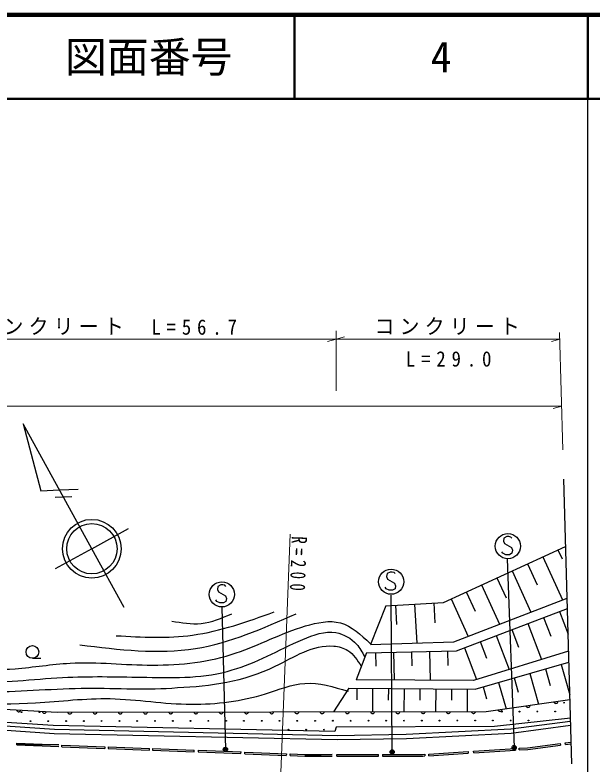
# Model space of a CAD drawing. Units: millimetres, scale not verified. Extents: x 40000 to 680000, y 20000 to 380000.
# Drawn here: x 510670 to 579500, y 290679 to 380000 of the extents above; entities that cross this region are included whole.
import ezdxf
from ezdxf.enums import TextEntityAlignment as Align

# ---------------------------------------------------------------- set-up
doc = ezdxf.new("R2010")
doc.units = ezdxf.units.MM
doc.header["$LTSCALE"] = 1000
for name, color, linetype, lineweight in [('M-BGD', 7, 'Continuous', 25), ('M-BMK-SRVR', 3, 'Continuous', 25), ('M-STR-HTXT', 7, 'Continuous', 13), ('M-STR-STRC', 7, 'Continuous', 25), ('M-TTL', 2, 'Continuous', 140), ('M-TTL-BAND', 7, 'Continuous', 25), ('M-TTL-LINE', 7, 'Continuous', 50)]:
    doc.layers.add(name, color=color, linetype=linetype, lineweight=lineweight)
doc.layers.add('M-TTL-TXT', color=7, linetype='Continuous')
doc.styles.add('ＭＳ ゴシック', font='')
doc.styles.get('ＭＳ ゴシック').set_extended_font_data('MS Gothic')

msp = doc.modelspace()

# ---------------------------------------------------------------- linework, layer by layer
at = {"layer": 'M-BGD'}
for p, q in [((575441, 316214), (575933, 315140)), ((573618, 315380), (575964, 310256)), ((571795, 314545), (572943, 312038)), ((569972, 313710), (572218, 308805)), ((568149, 312876), (569247, 310478)), ((566326, 312041), (568472, 307354)), ((564503, 311206), (565551, 308918)), ((562680, 310371), (564726, 305904)), ((554894, 309561), (553061, 304913)), ((556040, 309627), (556171, 307323)), ((558331, 309758), (558598, 305095)), ((560623, 309889), (560758, 307529)), ((575616, 308872), (576646, 306169)), ((571839, 307432), (573475, 303140)), ((573727, 308152), (574570, 305943)), ((569950, 306712), (570744, 304629)), ((568061, 305992), (569601, 301953)), ((566173, 305272), (566918, 303316)), ((552602, 303931), (551358, 300723)), ((553676, 303957), (553716, 302334)), ((555824, 304009), (555904, 300701)), ((557971, 304062), (558012, 302376)), ((560119, 304114), (560202, 300681)), ((562266, 304166), (562309, 302419)), ((564284, 304553), (565727, 300767)), ((512748, 303285), (513748, 303285)), ((573947, 302015), (574508, 300060)), ((575809, 302550), (576850, 298925)), ((572084, 301481), (573134, 297826)), ((568360, 300411), (569262, 297269)), ((570222, 300946), (570710, 299247)), ((550507, 299740), (548674, 296902)), ((551448, 299732), (551436, 298319)), ((553331, 299716), (553306, 296908)), ((555213, 299700), (555201, 298305)), ((557095, 299683), (557071, 296913)), ((558978, 299667), (558966, 298291)), ((560860, 299650), (560836, 296917)), ((562742, 299634), (562731, 298277)), ((564625, 299618), (564601, 296922)), ((566497, 299877), (566911, 298433)), ((510884, 293152), (515896, 292958)), ((575700, 293125), (575726, 292926)), ((576311, 293204), (576988, 293291)), ((576336, 293005), (576311, 293204)), ((576336, 293005), (577014, 293093)), ((510876, 292952), (515888, 292759)), ((516250, 292745), (516258, 292944)), ((516250, 292745), (521384, 292547)), ((516258, 292944), (521391, 292746)), ((521391, 292746), (521384, 292547)), ((521776, 292732), (521768, 292532)), ((521768, 292532), (526712, 292341)), ((521776, 292732), (526720, 292541)), ((526712, 292341), (526720, 292541)), ((527082, 292527), (527074, 292327)), ((527074, 292327), (532049, 292135)), ((527082, 292527), (532057, 292335)), ((532049, 292135), (532057, 292335)), ((532532, 292317), (532524, 292117)), ((532524, 292117), (537627, 291920)), ((532532, 292317), (537634, 292120)), ((537627, 291920), (537634, 292120)), ((538079, 291903), (538087, 292103)), ((538087, 292103), (543039, 291912)), ((560017, 291872), (564722, 292172)), ((564722, 292172), (564734, 291972)), ((565378, 292214), (570388, 292533)), ((565390, 292014), (565378, 292214)), ((565390, 292014), (570388, 292333)), ((570388, 292533), (570388, 292333)), ((570818, 292360), (570805, 292560)), ((538079, 291903), (543032, 291712)), ((543039, 291912), (543032, 291712)), ((543507, 291694), (543514, 291894)), ((548496, 291826), (545255, 291626)), ((549061, 291826), (554014, 291826)), ((549061, 291626), (549061, 291826)), ((549061, 291626), (554014, 291626)), ((554014, 291626), (554014, 291826)), ((554489, 291826), (554489, 291626)), ((559565, 291844), (559577, 291644)), ((560030, 291673), (560017, 291872)), ((560030, 291673), (564734, 291972))]:
    msp.add_line(p, q, dxfattribs=at)
for points in [[(554894, 309561), (561769, 309954), (576352, 316632)], [(553061, 304913), (563012, 305240), (576525, 310473)], [(552602, 303931), (563340, 304193), (576560, 309232)], [(576704, 304129), (565369, 300657), (551358, 300723)], [(550507, 299740), (565566, 299609), (576741, 302817)], [(491217, 298235), (515704, 296860), (566875, 296925), (576866, 298363)], [(571623, 297608), (571651, 297552), (571688, 297507), (571745, 297464), (571799, 297442), (571861, 297430), (571940, 297442), (571997, 297470), (572042, 297507), (572084, 297564), (572107, 297617), (572118, 297680)], [(574953, 298088), (574982, 298031), (575018, 297986), (575075, 297944), (575129, 297921), (575191, 297910), (575270, 297921), (575327, 297949), (575372, 297986), (575414, 298043), (575437, 298097), (575448, 298159)], [(463357, 296878), (484051, 296599), (493604, 296319), (515381, 294830), (549120, 294086), (557338, 294226), (569827, 294876), (576886, 295803)], [(576928, 296142), (567857, 295157), (548964, 295092), (548833, 294568), (515245, 295288), (492199, 296729)], [(510863, 297131), (510879, 297070), (510907, 297019), (510954, 296966), (511002, 296933), (511061, 296910), (511141, 296906), (511202, 296922), (511253, 296949), (511306, 296996), (511339, 297045), (511362, 297103)], [(513924, 296960), (513940, 296899), (513967, 296847), (514015, 296794), (514063, 296761), (514122, 296738), (514201, 296734), (514262, 296750), (514314, 296777), (514367, 296825), (514400, 296873), (514423, 296932)], [(516959, 296861), (516979, 296801), (517009, 296751), (517059, 296701), (517109, 296671), (517169, 296652), (517249, 296652), (517309, 296672), (517359, 296702), (517409, 296752), (517439, 296802), (517459, 296862)], [(519969, 296865), (519989, 296805), (520019, 296755), (520069, 296705), (520119, 296675), (520179, 296655), (520259, 296655), (520319, 296676), (520369, 296706), (520419, 296756), (520449, 296806), (520469, 296866)], [(522979, 296869), (522999, 296809), (523029, 296759), (523079, 296709), (523129, 296679), (523189, 296659), (523269, 296659), (523329, 296679), (523379, 296709), (523429, 296760), (523459, 296810), (523479, 296870)], [(525989, 296873), (526009, 296813), (526039, 296763), (526089, 296713), (526139, 296683), (526199, 296663), (526279, 296663), (526339, 296683), (526389, 296713), (526439, 296763), (526469, 296813), (526489, 296873)], [(528999, 296877), (529019, 296817), (529049, 296767), (529099, 296717), (529149, 296687), (529209, 296667), (529289, 296667), (529349, 296687), (529399, 296717), (529449, 296767), (529479, 296817), (529499, 296877)], [(532009, 296881), (532029, 296821), (532059, 296771), (532109, 296721), (532159, 296691), (532220, 296671), (532300, 296671), (532359, 296691), (532409, 296721), (532459, 296771), (532489, 296821), (532509, 296881)], [(535019, 296884), (535039, 296824), (535069, 296774), (535120, 296725), (535170, 296695), (535230, 296675), (535310, 296675), (535370, 296695), (535420, 296725), (535469, 296775), (535499, 296825), (535519, 296885)], [(538029, 296888), (538050, 296828), (538080, 296778), (538130, 296728), (538180, 296698), (538240, 296678), (538320, 296679), (538380, 296699), (538430, 296729), (538480, 296779), (538510, 296829), (538529, 296889)], [(541040, 296892), (541060, 296832), (541090, 296782), (541140, 296732), (541190, 296702), (541250, 296682), (541330, 296682), (541390, 296703), (541440, 296733), (541490, 296783), (541520, 296833), (541540, 296893)], [(544050, 296896), (544070, 296836), (544100, 296786), (544150, 296736), (544200, 296706), (544260, 296686), (544340, 296686), (544400, 296706), (544450, 296736), (544500, 296787), (544530, 296837), (544550, 296897)], [(547060, 296900), (547080, 296840), (547110, 296790), (547160, 296740), (547210, 296710), (547270, 296690), (547350, 296690), (547410, 296710), (547460, 296740), (547510, 296790), (547540, 296840), (547560, 296900)], [(550070, 296904), (550090, 296844), (550120, 296794), (550170, 296744), (550220, 296714), (550280, 296694), (550360, 296694), (550420, 296714), (550470, 296744), (550520, 296794), (550550, 296844), (550570, 296904)], [(553080, 296907), (553100, 296848), (553130, 296798), (553180, 296748), (553230, 296718), (553290, 296698), (553370, 296698), (553430, 296718), (553480, 296748), (553530, 296798), (553560, 296848), (553580, 296908)], [(556090, 296911), (556110, 296851), (556140, 296801), (556190, 296751), (556240, 296722), (556300, 296702), (556380, 296702), (556440, 296722), (556490, 296752), (556540, 296802), (556570, 296852), (556590, 296912)], [(559100, 296915), (559120, 296855), (559150, 296805), (559200, 296755), (559250, 296725), (559310, 296705), (559390, 296706), (559450, 296726), (559500, 296756), (559550, 296806), (559580, 296856), (559600, 296916)], [(562110, 296919), (562130, 296859), (562160, 296809), (562210, 296759), (562260, 296729), (562320, 296709), (562400, 296709), (562460, 296729), (562510, 296760), (562560, 296810), (562590, 296860), (562610, 296920)], [(565120, 296923), (565140, 296863), (565170, 296813), (565221, 296763), (565271, 296733), (565331, 296713), (565411, 296713), (565471, 296733), (565521, 296763), (565570, 296813), (565600, 296864), (565620, 296924)], [(568293, 297129), (568321, 297073), (568358, 297027), (568415, 296985), (568468, 296962), (568531, 296951), (568610, 296963), (568666, 296991), (568712, 297028), (568754, 297084), (568777, 297138), (568788, 297200)], [(463350, 296378), (484041, 296099), (493580, 295820), (515358, 294331), (549119, 293586), (557355, 293726), (569873, 294377), (576952, 295307)], [(515896, 292958), (510876, 292952), (510884, 293152)], [(570805, 292560), (571821, 292624), (575700, 293125)], [(570818, 292360), (571840, 292425), (575726, 292926)], [(543507, 291694), (545255, 291626), (548496, 291626)], [(543514, 291894), (545259, 291826), (548496, 291826)], [(554489, 291826), (559294, 291826), (559565, 291844)], [(554489, 291626), (559301, 291626), (559577, 291644)]]:
    msp.add_lwpolyline(points, dxfattribs=at)
for centre, radius in [((512748, 304045), 760), ((576160, 297998), 50), ((511461, 296854), 50), ((513582, 296857), 50), ((568737, 296928), 50), ((570858, 296930), 50), ((572979, 296933), 50), ((575101, 296936), 50), ((512523, 295795), 50), ((514644, 295798), 50), ((516766, 295800), 50), ((518887, 295803), 50), ((521008, 295806), 50), ((523130, 295808), 50), ((525251, 295811), 50), ((527372, 295814), 50), ((529494, 295817), 50), ((531615, 295819), 50), ((533736, 295822), 50), ((535858, 295825), 50), ((537979, 295827), 50), ((540100, 295830), 50), ((542222, 295833), 50), ((544343, 295836), 50), ((546464, 295838), 50), ((548585, 295841), 50), ((550707, 295844), 50), ((552828, 295846), 50), ((554949, 295849), 50), ((557071, 295852), 50), ((559192, 295855), 50), ((561313, 295857), 50), ((563435, 295860), 50), ((565556, 295863), 50), ((567677, 295865), 50), ((569799, 295868), 50), ((571920, 295871), 50), ((543284, 294774), 50), ((545405, 294776), 50), ((547526, 294779), 50)]:
    msp.add_circle(centre, radius, dxfattribs=at)
for points, knots in [([(470979, 309549), (471811, 308038), (472643, 306526), (473965, 305688), (475066, 304991), (476507, 304760), (477899, 304668), (479350, 304573), (480746, 304629), (482124, 304377), (483905, 304067), (485617, 303164), (487369, 303066), (489164, 302982), (490993, 303708), (492833, 303940), (494922, 304193), (497031, 303879), (499098, 303430), (501249, 303003), (503351, 302377), (505508, 302119), (507215, 301897), (508955, 301917), (510680, 302046), (512876, 302209), (515049, 302596), (517237, 302701), (520501, 302893), (523782, 302464), (527071, 302483), (530455, 302474), (533872, 302805), (537051, 303940), (539822, 304839), (542369, 306262), (545329, 307145), (546719, 307560), (548201, 307856), (549482, 307509), (550817, 307149), (551934, 306091), (553051, 305033)], [0, 0, 0, 0, 1, 1, 1, 2, 2, 2, 3, 3, 3, 4, 4, 4, 5, 5, 5, 6, 6, 6, 7, 7, 7, 8, 8, 8, 9, 9, 9, 10, 10, 10, 11, 11, 11, 12, 12, 12, 13, 13, 13, 14, 14, 14, 14]), ([(518422, 304887), (523076, 304314), (527731, 303740), (532190, 304450), (536307, 305105), (540259, 306854), (544210, 308602)], [0, 0, 0, 0, 1, 1, 1, 2, 2, 2, 2]), ([(522753, 305980), (525816, 305813), (528878, 305646), (531859, 306052), (535172, 306504), (538383, 307662), (541594, 308821)], [0, 0, 0, 0, 1, 1, 1, 2, 2, 2, 2]), ([(529382, 307728), (530560, 307522), (531738, 307317), (532879, 307437), (534122, 307567), (535322, 308085), (536521, 308602)], [0, 0, 0, 0, 1, 1, 1, 2, 2, 2, 2]), ([(458442, 303357), (459435, 303054), (460429, 302750), (461283, 302920), (462647, 303191), (463657, 304668), (464998, 305615), (466103, 306396), (467433, 306816), (468641, 306635), (470037, 306515), (471321, 305596), (472429, 304450), (473322, 303506), (474089, 302399), (475124, 302192), (475945, 302010), (476937, 302425), (477892, 302556), (479066, 302714), (480194, 302482), (481316, 302192), (482663, 301876), (483982, 301392), (485323, 301317), (486930, 301215), (488566, 301725), (490203, 301900), (492267, 302109), (494335, 301830), (496395, 301536), (499724, 301115), (503028, 300525), (506349, 300443), (509883, 300343), (513433, 300888), (516985, 301026), (520110, 301167), (523224, 301061), (526382, 301026), (529836, 300964), (533367, 300869), (536581, 301900), (539441, 302707), (542015, 304252), (545005, 305543), (546286, 306087), (547625, 306569), (548939, 306344), (549867, 306184), (550784, 305672), (551415, 304960), (551802, 304524), (552082, 304013), (552362, 303503)], [0, 0, 0, 0, 1, 1, 1, 2, 2, 2, 3, 3, 3, 4, 4, 4, 5, 5, 5, 6, 6, 6, 7, 7, 7, 8, 8, 8, 9, 9, 9, 10, 10, 10, 11, 11, 11, 12, 12, 12, 13, 13, 13, 14, 14, 14, 15, 15, 15, 16, 16, 16, 17, 17, 17, 18, 18, 18, 18]), ([(460959, 300443), (462087, 301510), (463216, 302578), (464601, 303648), (465559, 304390), (466641, 305133), (467660, 305033), (468514, 304949), (469325, 304274), (470064, 303576), (471103, 302588), (471985, 301530), (473124, 301099), (474452, 300555), (476136, 300973), (477713, 300953), (479426, 300904), (481027, 300353), (482667, 300152), (484978, 299945), (487326, 300324), (489660, 300370), (493112, 300413), (496536, 299789), (499978, 299496), (502596, 299294), (505222, 299238), (507846, 299278), (511658, 299338), (515459, 299693), (519283, 299715), (522882, 299747), (526494, 299488), (530064, 299788), (534011, 299968), (537916, 300494), (541694, 302337), (543998, 303424), (546208, 304968), (548687, 304741), (549274, 304688), (549876, 304535), (550362, 304231), (551051, 303801), (551508, 303069), (551965, 302337)], [0, 0, 0, 0, 1, 1, 1, 2, 2, 2, 3, 3, 3, 4, 4, 4, 5, 5, 5, 6, 6, 6, 7, 7, 7, 8, 8, 8, 9, 9, 9, 10, 10, 10, 11, 11, 11, 12, 12, 12, 13, 13, 13, 14, 14, 14, 15, 15, 15, 15]), ([(462164, 299351), (462864, 300179), (463564, 301007), (464495, 301682), (465141, 302150), (465897, 302544), (466607, 302556), (467903, 302577), (469045, 301324), (470323, 300662), (471342, 300130), (472433, 299976), (473528, 299860), (474859, 299674), (476202, 299644), (477535, 299496), (478803, 299360), (480058, 299101), (481323, 298986), (483181, 298834), (485060, 298974), (486932, 298986), (490454, 299002), (493957, 298605), (497468, 298331), (502683, 297948), (507912, 297690), (513131, 297966), (516094, 298147), (519054, 298543), (522018, 298476), (525248, 298411), (528477, 297811), (531707, 297821), (534685, 297781), (537670, 298152), (540568, 299059), (542130, 299548), (543667, 300194), (545230, 300298), (546934, 300411), (548668, 299881), (550402, 299351)], [0, 0, 0, 0, 1, 1, 1, 2, 2, 2, 3, 3, 3, 4, 4, 4, 5, 5, 5, 6, 6, 6, 7, 7, 7, 8, 8, 8, 9, 9, 9, 10, 10, 10, 11, 11, 11, 12, 12, 12, 13, 13, 13, 14, 14, 14, 14])]:
    msp.add_open_spline(points, degree=3, knots=knots, dxfattribs=at)
at = {"layer": 'M-BMK-SRVR'}
for p, q in [((519840, 316350), (511656, 331250)), ((577081, 290685), (576127, 324648)), ((517470, 322524), (515471, 322446)), ((519840, 316350), (524223, 318757)), ((519840, 316350), (515458, 313942)), ((523692, 309338), (519840, 316350))]:
    msp.add_line(p, q, dxfattribs=at)
msp.add_lwpolyline([(511656, 331250), (513754, 323275), (515989, 323361), (518223, 323448)], dxfattribs=at)
for radius in [3500, 3000]:
    msp.add_circle((519840, 316350), radius, dxfattribs=at)
at = {"layer": 'M-STR-HTXT'}
for p, q in [((548964, 335164), (548964, 342343)), ((576029, 328154), (575636, 342127)), ((491217, 341343), (575658, 341343)), ((548964, 341343), (547964, 341063)), ((548964, 341343), (549964, 341623)), ((575658, 341343), (574658, 341063)), ((358310, 333343), (575883, 333343)), ((575883, 333343), (574883, 333063)), ((542318, 288121), (543496, 318098))]:
    msp.add_line(p, q, dxfattribs=at)
at = {"layer": 'M-STR-STRC'}
for p, q in [((569371, 315146), (570211, 292641)), ((555660, 292129), (555543, 310806)), ((535355, 309393), (535771, 292422))]:
    msp.add_line(p, q, dxfattribs=at)
for points in [[(569945, 317620), (569825, 317740), (569585, 317800), (569345, 317800), (568985, 317620), (568925, 317260), (569045, 316960), (569885, 316480), (570005, 316180), (569945, 315820), (569645, 315640), (569225, 315640), (568865, 315820), (568745, 316000)], [(556016, 313381), (555896, 313501), (555656, 313561), (555416, 313561), (555056, 313381), (554996, 313021), (555116, 312721), (555956, 312241), (556076, 311941), (556016, 311581), (555716, 311401), (555296, 311401), (554936, 311581), (554816, 311761)], [(535829, 311867), (535709, 311987), (535469, 312047), (535229, 312047), (534869, 311867), (534809, 311507), (534929, 311207), (535769, 310727), (535889, 310427), (535829, 310067), (535529, 309887), (535109, 309887), (534749, 310067), (534629, 310247)]]:
    msp.add_lwpolyline(points, dxfattribs=at)
for centre, radius in [((569465, 316660), 1500), ((555536, 312421), 1500), ((535349, 310907), 1500), ((535771, 292422), 250), ((535771, 292422), 150), ((535771, 292422), 50), ((555660, 292129), 250), ((555660, 292129), 150), ((555660, 292129), 50), ((570211, 292641), 250), ((570211, 292641), 150), ((570211, 292641), 50)]:
    msp.add_circle(centre, radius, dxfattribs=at)
at = {"layer": 'M-TTL'}
msp.add_line((680000, 380000), (40000, 380000), dxfattribs=at)
at = {"layer": 'M-TTL-BAND'}
msp.add_line((579000, 20000), (579000, 370000), dxfattribs=at)
at = {"layer": 'M-TTL-LINE'}
for p, q in [((543997, 380000), (543997, 370000)), ((579000, 380000), (579000, 370000)), ((40000, 370000), (680000, 370000))]:
    msp.add_line(p, q, dxfattribs=at)

# ---------------------------------------------------------------- texts
at = {"layer": 'M-STR-HTXT', "char_height": 1833, "attachment_point": 7, "style": 'ＭＳ ゴシック'}
for s, insert in [('\\T1.26;\\W0.95;コンクリート', (506310, 341843)), ('\\T1.26;\\W0.95;コンクリート', (553550, 341843)), ('\\T1.62;\\W0.9;L=56.7', (526934, 341843)), ('\\T1.62;\\W0.9;L=29.0', (557289, 338043))]:
    msp.add_mtext(s, dxfattribs=dict(at, insert=insert))
at = {"layer": 'M-STR-HTXT', "insert": (543665, 317860), "char_height": 1833, "attachment_point": 7, "rotation": 268, "style": 'ＭＳ ゴシック'}
msp.add_mtext('\\T1.61;\\W0.7;R=200', dxfattribs=at)
at = {"layer": 'M-TTL-TXT', "style": 'ＭＳ ゴシック'}
for s, p in [('図面番号', (526622, 375000)), ('4', (561497, 375000))]:
    msp.add_text(s, height=3666, dxfattribs=at).set_placement(p, align=Align.MIDDLE_CENTER)

doc.saveas('drawing.dxf')
